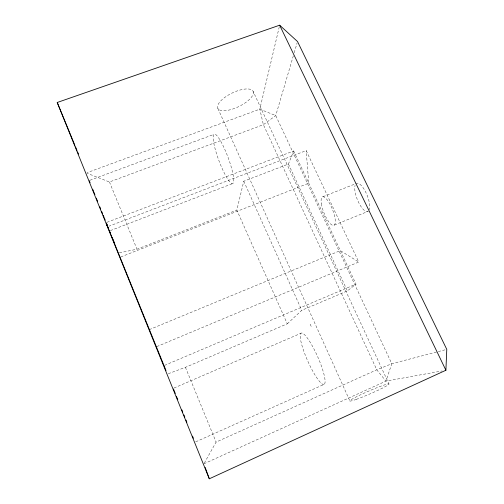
<?xml version="1.0" encoding="UTF-8"?>
<svg xmlns="http://www.w3.org/2000/svg" width="504" height="504" viewBox="0 0 504 504"><rect width="100%" height="100%" fill="white"/><g stroke="black" fill="none" stroke-linecap="round" stroke-linejoin="round"><path stroke-width="0.38" stroke-dasharray="2.52 1.89" d="M279.292 26.725L259.812 109.16L263.372 124.696L376.778 369.785L385.944 381.119L442.058 370.944M168.279 373.729L185.434 367.321L287.267 323.814L236.83 210.092L243.772 181.232L288.427 164.039L293.668 150.948L106.747 222.377M293.341 55.742L275.738 115.573L263.372 124.696L109.444 181.988L87.016 173.25M294.216 52.75L297.077 43.029M204.265 463.151L216.09 442.103L376.778 369.785L391.791 363.731L446.777 349.373M287.267 323.814L301.77 310.307L347.388 290.909L356.007 284.124L293.668 150.948M203.881 463.825L385.944 381.119L391.791 363.731L275.738 115.573L259.812 109.16L87.028 172.696M195.735 441.838L323.908 384.464A28.073 5.399 66 0 0 311.674 344.805A28.073 5.399 66 0 0 302.419 347.01A28.073 5.399 66 0 0 323.908 384.464M173.987 388.03L301.046 333.232M164.55 365.387L356.007 284.124M156.807 346.588L358.741 262.023L306.174 150.602L108.996 226.183M149.26 329.654L340.32 250.62L358.741 262.023M334.379 225.042L367.725 211.504M322.919 196.743L357.09 183.16A15.221 5.342 68.3 0 1 366.314 193.372A15.221 5.342 68.3 0 1 369.331 209.758M119.398 252.819L137.006 249.209L236.83 210.092M120.721 256.952L308.763 183.198L306.174 150.602M110.363 230.599L232.791 183.519M89.964 180.249L213.784 134.448M288.427 164.039L347.388 290.909M253.172 91.457A19.606 7.547 -25.7 0 1 229.043 110.048A19.606 7.547 -25.7 0 1 224.104 97.927A19.606 7.547 -25.7 0 1 253.172 91.457L388.975 383.966M217.892 108.536L349.852 400.875M310.149 324.122L311.611 327.367M243.772 181.232L301.77 310.307M109.444 181.988L137.006 249.209M185.434 367.321L216.09 442.103M368.449 211.208A15.221 5.342 68.3 0 1 359.018 203.219A15.221 5.342 68.3 0 1 355.055 185.396M213.797 143.13A26.378 4.838 69.5 0 0 231.38 183.292A26.378 4.838 69.5 0 0 225.131 150.154A26.378 4.838 69.5 0 0 213.797 143.13M356.29 399.363A21.326 1.537 -23.4 0 0 388.565 384.584A21.326 1.537 -23.4 0 0 363.422 393.454A21.326 1.537 -23.4 0 0 356.29 399.363M321.344 203.711A15.359 4.586 68.2 0 0 333.264 225.471A15.359 4.586 68.2 0 0 329.981 204.133A15.359 4.586 68.2 0 0 321.344 203.711"/><path stroke-width="0.76" d="M445.901 370.251L446.777 349.373L297.517 41.536L279.651 25.2L57.223 102.488L209.299 478.8L445.901 370.251L279.651 25.2M166.005 370.541L106.3 223.379L108.719 229.15M109.318 230.599L110.521 233.484M112.323 237.812L113.224 239.98M113.828 241.422L114.729 243.589M57.223 102.488L74.901 145.36M75.499 146.809L76.999 150.444M77.597 151.899L78.498 154.079M106.344 222.9L107.213 225.03M192.515 436.105L193.385 438.234M104.372 218.068L105.216 220.141M101.777 211.68L102.646 213.816M103.225 215.239L104.089 217.375M99.83 206.873L100.655 208.921M96.277 198.103L97.631 201.461M181.894 409.903L182.769 412.07M93.813 192.005L94.91 194.714M183.941 414.962L184.823 417.142M185.995 420.046L186.877 422.226M176.381 396.207L177.78 399.697M92.673 189.17L93.536 191.325M174.453 391.381L175.279 393.448M173.489 388.956L174.208 390.776M89.296 180.728L90.065 182.681M205.172 467.391L209.299 478.8"/></g></svg>
